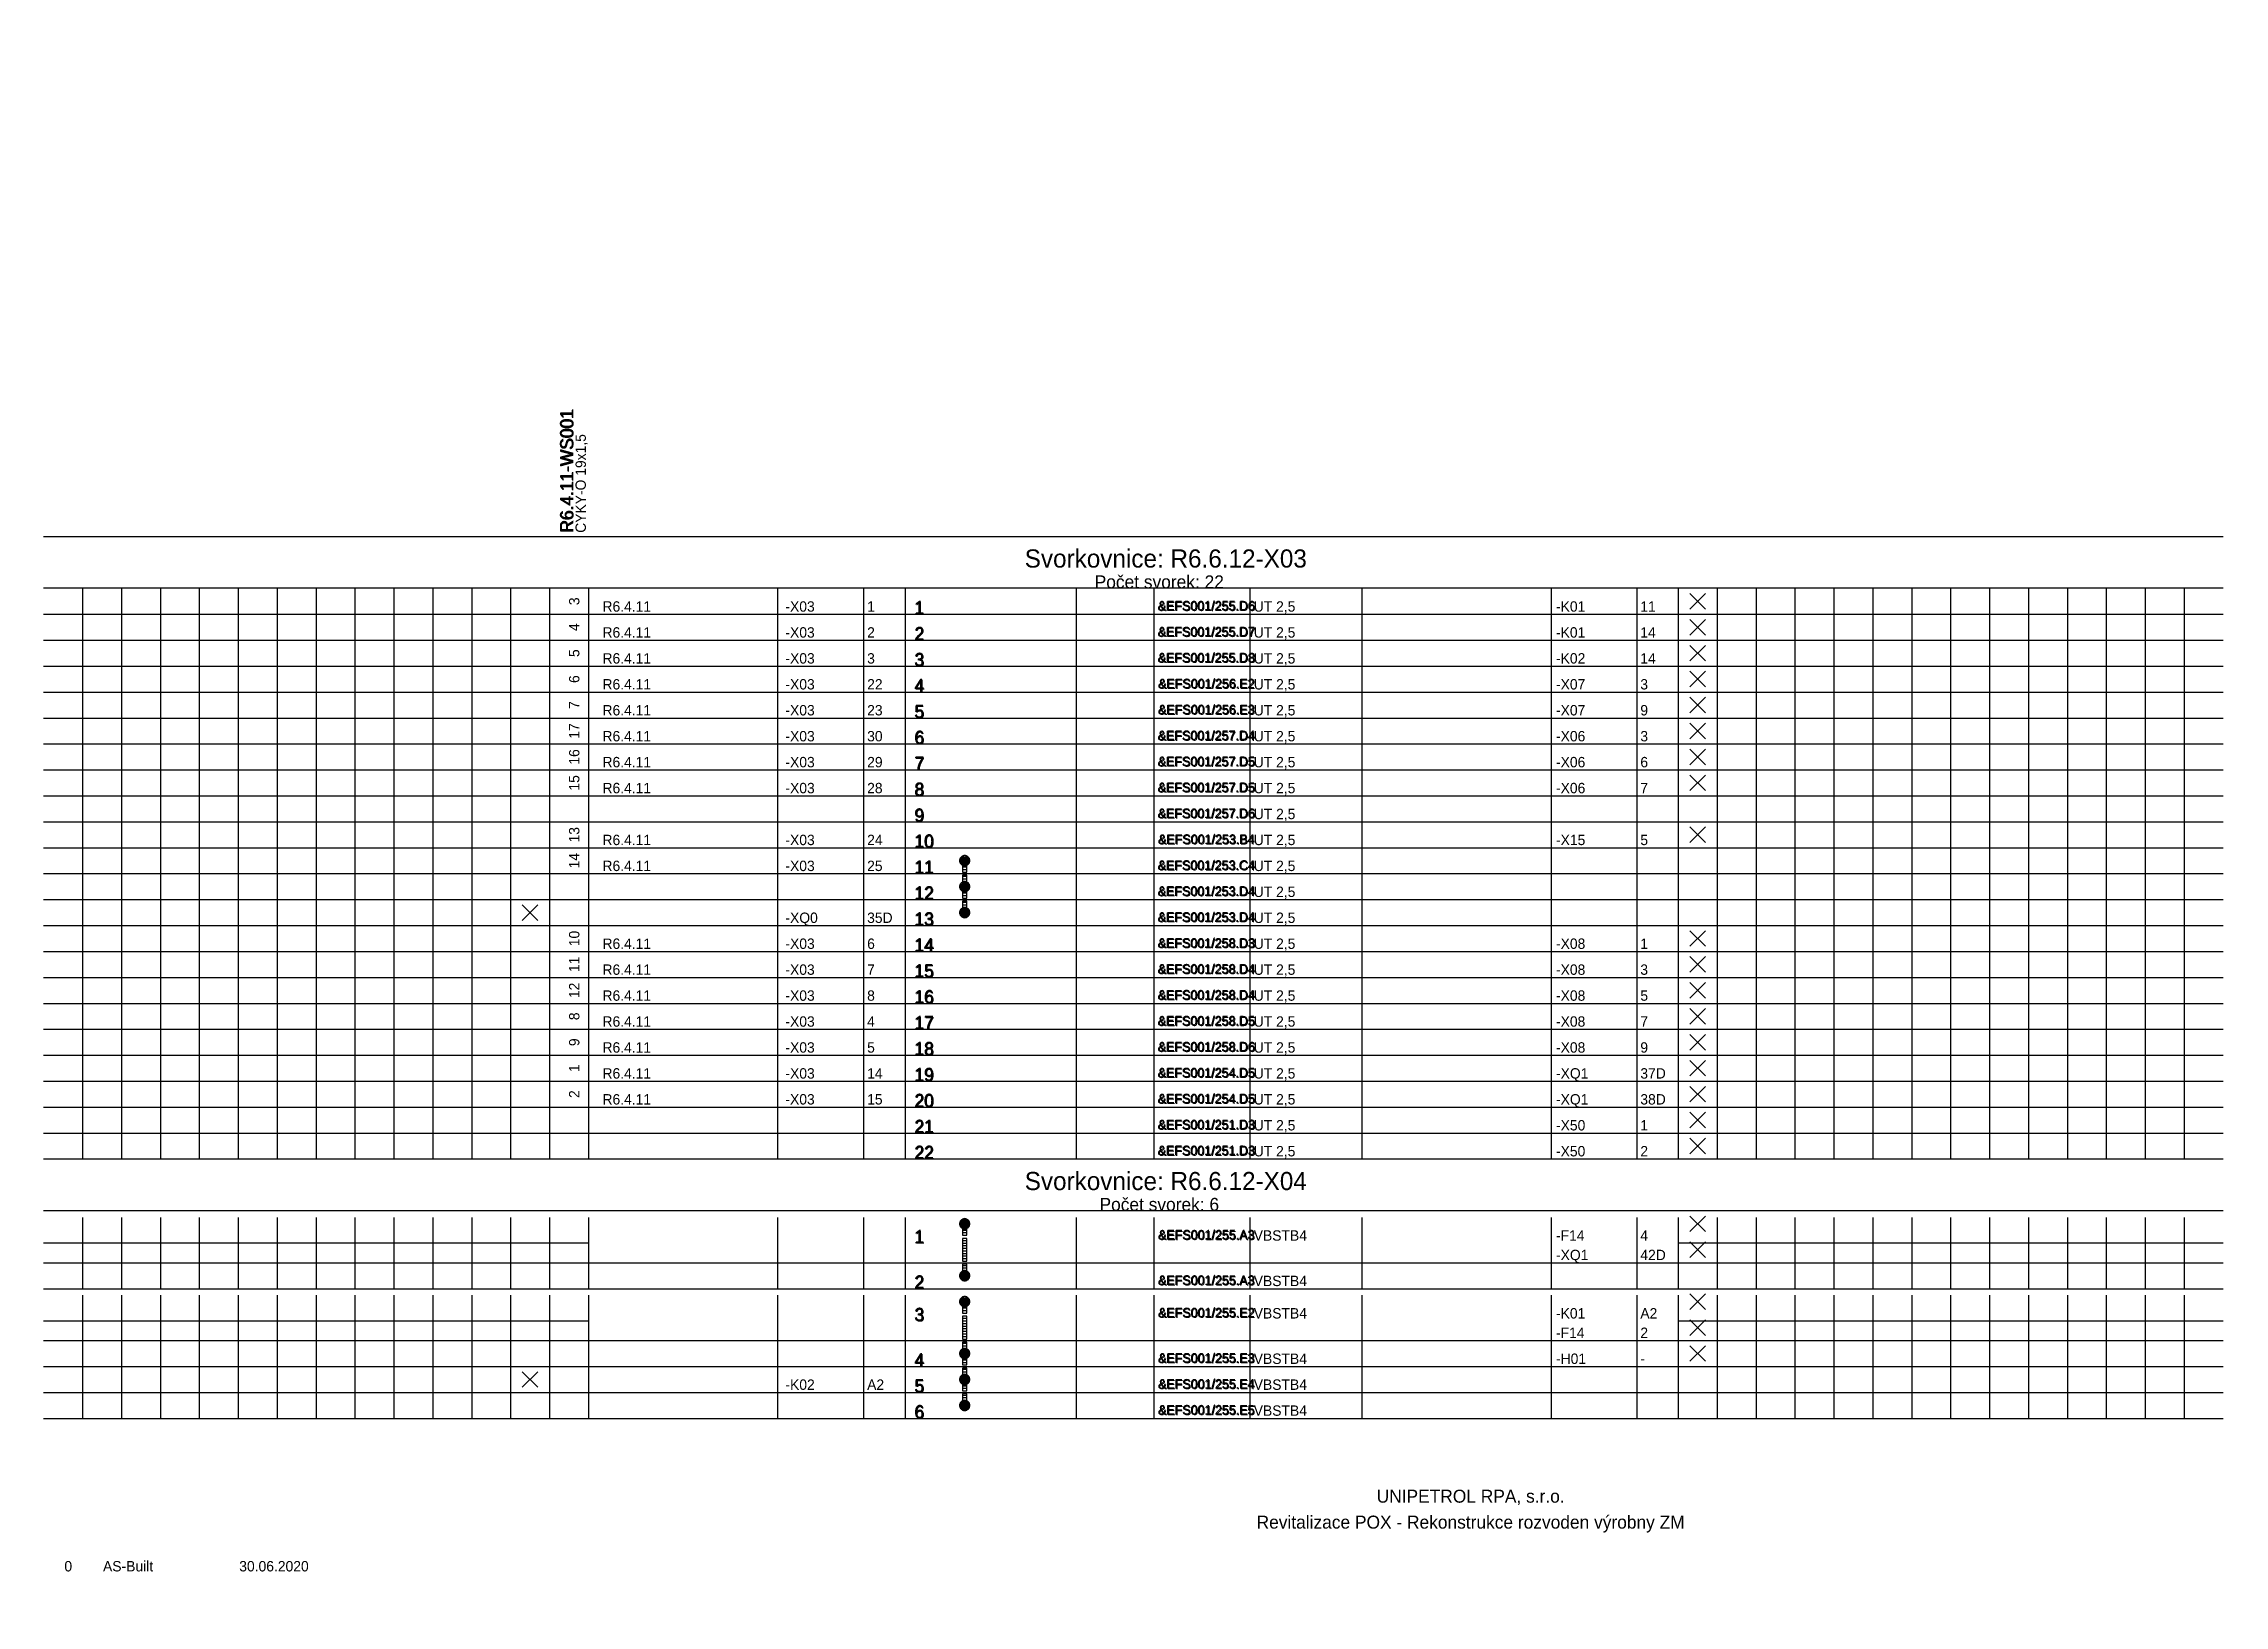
# Model space of a CAD drawing. Extents: x 0 to 420, y -1 to 300.
import ezdxf
from ezdxf.enums import TextEntityAlignment as Align

# ---------------------------------------------------------------- set-up
doc = ezdxf.new("R2010")
doc.units = 0
doc.header["$MEASUREMENT"] = 0
doc.linetypes.add('LTY1', pattern=[0])
for name, color, linetype in [('PEN1', 7, 'LTY1'), ('PEN2', 7, 'LTY1'), ('PEN4', 7, 'LTY1'), ('PEN5', 7, 'LTY1'), ('SYMBOL', 7, 'LTY1')]:
    doc.layers.add(name, color=color, linetype=linetype)
doc.styles.add('NORMSCHRIFT', font='normwin')

# ---------------------------------------------------------------- blocks, each defined once
blk = doc.blocks.new('_SS-BLOK-S')
at = {"layer": 'PEN5', "linetype": 'LTY1'}
for p, q in [((0, -5), (420, -5)), ((420, -15), (0, -15))]:
    blk.add_line(p, q, dxfattribs=at)
at = {"layer": 'PEN1', "style": 'NORMSCHRIFT', "flags": 8}
for tag in ['CODE_1', 'CODE_2', 'CODE_3', 'CODE_4']:
    blk.add_attdef(tag, text='', height=3.5, dxfattribs=at).set_placement((216.25, -11), align=Align.CENTER)
at = {"layer": 'PEN2', "style": 'NORMSCHRIFT', "flags": 8}
blk.add_attdef('CODE_307', text='', height=2.5, dxfattribs=at).set_placement((215, -15), align=Align.CENTER)
at = {"layer": 'PEN4', "style": 'NORMSCHRIFT', "flags": 9}
for tag in ['CODE_558', 'CODE_91']:
    blk.add_attdef(tag, (0, 0), '', height=3.5, dxfattribs=at)
blk = doc.blocks.new('_SS-VETA-S')
at = {"layer": 'PEN1', "linetype": 'LTY1'}
for p, q in [((7.5, 5), (7.5, 0)), ((15, 5), (15, 0)), ((22.5, 5), (22.5, 0)), ((30, 5), (30, 0)), ((37.5, 5), (37.5, 0)), ((45, 5), (45, 0)), ((52.5, 5), (52.5, 0)), ((60, 5), (60, 0)), ((67.5, 5), (67.5, 0)), ((75, 5), (75, 0)), ((82.5, 5), (82.5, 0)), ((90, 5), (90, 0)), ((97.5, 5), (97.5, 0)), ((141.5, 0), (141.5, 5)), ((158, 5), (158, 0)), ((199, 5), (199, 0)), ((214, 0), (214, 5)), ((232.5, 0), (232.5, 5)), ((290.5, 5), (290.5, 0)), ((307, 5), (307, 0)), ((322.5, 5), (322.5, 0)), ((330, 5), (330, 0)), ((337.5, 5), (337.5, 0)), ((345, 5), (345, 0)), ((352.5, 5), (352.5, 0)), ((360, 5), (360, 0)), ((367.5, 5), (367.5, 0)), ((375, 5), (375, 0)), ((382.5, 5), (382.5, 0)), ((390, 5), (390, 0)), ((390, 5), (390, 0)), ((397.5, 5), (397.5, 0)), ((405, 5), (405, 0)), ((412.5, 5), (412.5, 0)), ((0, 0), (420, 0))]:
    blk.add_line(p, q, dxfattribs=at)
at = {"layer": 'PEN5', "linetype": 'LTY1'}
for p, q in [((105, 5), (105, 0)), ((166, 5), (166, 0)), ((254, 5), (254, 0)), ((315, 5), (315, 0))]:
    blk.add_line(p, q, dxfattribs=at)
at = {"layer": 'PEN2', "style": 'NORMSCHRIFT', "flags": 8}
blk.add_attdef('CODE_21', (167.95, -0.1), '', height=2.5, dxfattribs=at)
at = {"layer": 'PEN4', "style": 'NORMSCHRIFT'}
for tag, p, height, flags in [('CODE_63', (0, 0), 3.5, 9), ('CODE_91', (0, 0), 3.5, 9), ('CODE_781', (0, 0), 3.5, 9), ('CODE_782', (0, 0), 3.5, 9), ('CODE_10003', (107.7, 0.5), 2, 8), ('CODE_10001', (107.7, 0.5), 2, 8), ('CODE_10002', (107.7, 0.5), 2, 8), ('CODE_10004', (142.95, 0.5), 2, 8), ('CODE_10021', (158.7, 0.5), 2, 8), ('CODE_41', (233.2, 0.5), 2, 8), ('CODE_11003', (255.95, 0.5), 2, 8), ('CODE_11001', (255.95, 0.5), 2, 8), ('CODE_11002', (255.95, 0.5), 2, 8), ('CODE_11004', (291.45, 0.5), 2, 8), ('CODE_11021', (307.7, 0.5), 2, 8)]:
    blk.add_attdef(tag, p, '', height=height, dxfattribs=dict(at, flags=flags))
at = {"layer": 'PEN4', "style": 'NORMSCHRIFT', "flags": 8}
blk.add_attdef('CODE_45', text='', height=2, dxfattribs=at).set_placement((198.1, 0.4), align=Align.RIGHT)
blk.add_attdef('CODE_10', text='', height=1.8, dxfattribs=at).set_placement((224.2, 0.6), align=Align.CENTER)
blk = doc.blocks.new('_SS-MUST3-S')
at = {"layer": 'PEN1', "linetype": 'LTY1'}
for p, q in [((-0.975, 0.075), (-1, 0)), ((-1, 0), (-0.975, -0.075)), ((-1, 0), (1, 0)), ((-0.95, 0.25), (-0.975, 0.15)), ((-0.975, 0.15), (-0.975, 0.075)), ((-0.925, 0.325), (-0.95, 0.25)), ((-0.95, 0.25), (0.95, 0.25)), ((-0.9, 0.4), (-0.925, 0.325)), ((-0.85, 0.5), (-0.9, 0.4)), ((-0.8, 0.55), (-0.85, 0.5)), ((-0.85, 0.5), (0.85, 0.5)), ((-0.75, 0.625), (-0.8, 0.55)), ((-0.7, 0.7), (-0.75, 0.625)), ((-0.625, 0.75), (-0.7, 0.7)), ((-0.55, 0.8), (-0.625, 0.75)), ((-0.625, 0.75), (0.625, 0.75)), ((-0.5, 0.85), (-0.55, 0.8)), ((-0.4, 0.9), (-0.5, 0.85)), ((-0.325, 0.925), (-0.4, 0.9)), ((-0.4, 0), (-0.4, -2.2)), ((0.4, 0), (-0.4, 0)), ((-0.25, 0.95), (-0.325, 0.925)), ((-0.15, 0.975), (-0.25, 0.95)), ((-0.075, 0.975), (-0.15, 0.975)), ((0, 1), (-0.075, 0.975)), ((0.075, 0.975), (0, 1)), ((0.15, 0.975), (0.075, 0.975)), ((0.25, 0.95), (0.15, 0.975)), ((0.325, 0.925), (0.25, 0.95)), ((0.4, 0.9), (0.325, 0.925)), ((0.5, 0.85), (0.4, 0.9)), ((0.4, -2.2), (0.4, 0)), ((0.55, 0.8), (0.5, 0.85)), ((0.625, 0.75), (0.55, 0.8)), ((0.7, 0.7), (0.625, 0.75)), ((0.75, 0.625), (0.7, 0.7)), ((0.8, 0.55), (0.75, 0.625)), ((0.85, 0.5), (0.8, 0.55)), ((0.9, 0.4), (0.85, 0.5)), ((0.925, 0.325), (0.9, 0.4)), ((0.95, 0.25), (0.925, 0.325)), ((0.975, 0.15), (0.95, 0.25)), ((0.975, 0.075), (0.975, 0.15)), ((1, 0), (0.975, 0.075)), ((0.975, -0.075), (1, 0)), ((-0.975, -0.075), (-0.975, -0.15)), ((-0.975, -0.15), (-0.95, -0.25)), ((-0.95, -0.25), (-0.925, -0.325)), ((-0.95, -0.25), (0.95, -0.25)), ((-0.925, -0.325), (-0.9, -0.4)), ((-0.9, -0.4), (-0.85, -0.5)), ((-0.85, -0.5), (-0.8, -0.55)), ((-0.85, -0.5), (0.85, -0.5)), ((-0.8, -0.55), (-0.75, -0.625)), ((-0.75, -0.625), (-0.7, -0.7)), ((-0.7, -0.7), (-0.625, -0.75)), ((-0.625, -0.75), (-0.55, -0.8)), ((-0.625, -0.75), (0.625, -0.75)), ((-0.55, -0.8), (-0.5, -0.85)), ((-0.5, -0.85), (-0.4, -0.9)), ((-0.4, -0.2), (0.4, -0.2)), ((-0.4, -0.7), (0.4, -0.7)), ((-0.4, -0.9), (-0.325, -0.925)), ((-0.4, -1.2), (0.4, -1.2)), ((-0.4, -1.7), (0.4, -1.7)), ((-0.4, -2.2), (0.4, -2.2)), ((-0.4, -2.2), (0.4, -2.2)), ((-0.325, -0.925), (-0.25, -0.95)), ((-0.25, -0.95), (-0.15, -0.975)), ((-0.15, -0.975), (-0.075, -0.975)), ((-0.075, -0.975), (0, -1)), ((0, -1), (0.075, -0.975)), ((0.075, -0.975), (0.15, -0.975)), ((0.15, -0.975), (0.25, -0.95)), ((0.25, -0.95), (0.325, -0.925)), ((0.325, -0.925), (0.4, -0.9)), ((0.4, -0.9), (0.5, -0.85)), ((0.5, -0.85), (0.55, -0.8)), ((0.55, -0.8), (0.625, -0.75)), ((0.625, -0.75), (0.7, -0.7)), ((0.7, -0.7), (0.75, -0.625)), ((0.75, -0.625), (0.8, -0.55)), ((0.8, -0.55), (0.85, -0.5)), ((0.85, -0.5), (0.9, -0.4)), ((0.9, -0.4), (0.925, -0.325)), ((0.925, -0.325), (0.95, -0.25)), ((0.95, -0.25), (0.975, -0.15)), ((0.975, -0.15), (0.975, -0.075))]:
    blk.add_line(p, q, dxfattribs=at)
blk = doc.blocks.new('_SS-MUST1-S')
at = {"layer": 'PEN1', "linetype": 'LTY1'}
for p, q in [((-0.975, 0.075), (-1, 0)), ((-1, 0), (-0.975, -0.075)), ((-1, 0), (1, 0)), ((-0.95, 0.25), (-0.975, 0.15)), ((-0.975, 0.15), (-0.975, 0.075)), ((-0.925, 0.325), (-0.95, 0.25)), ((-0.95, 0.25), (0.95, 0.25)), ((-0.9, 0.4), (-0.925, 0.325)), ((-0.85, 0.5), (-0.9, 0.4)), ((-0.8, 0.55), (-0.85, 0.5)), ((-0.85, 0.5), (0.85, 0.5)), ((-0.75, 0.625), (-0.8, 0.55)), ((-0.7, 0.7), (-0.75, 0.625)), ((-0.625, 0.75), (-0.7, 0.7)), ((-0.55, 0.8), (-0.625, 0.75)), ((-0.625, 0.75), (0.625, 0.75)), ((-0.5, 0.85), (-0.55, 0.8)), ((-0.4, 0.9), (-0.5, 0.85)), ((-0.4, 2.2), (-0.4, 0)), ((0.4, 2.2), (-0.4, 2.2)), ((-0.4, 2), (0.4, 2)), ((-0.4, 1.5), (0.4, 1.5)), ((-0.4, 1), (0.4, 1)), ((-0.325, 0.925), (-0.4, 0.9)), ((-0.4, 0.5), (0.4, 0.5)), ((-0.4, 0), (0.4, 0)), ((-0.4, 0), (0.4, 0)), ((-0.25, 0.95), (-0.325, 0.925)), ((-0.15, 0.975), (-0.25, 0.95)), ((-0.075, 0.975), (-0.15, 0.975)), ((0, 1), (-0.075, 0.975)), ((0.075, 0.975), (0, 1)), ((0.15, 0.975), (0.075, 0.975)), ((0.25, 0.95), (0.15, 0.975)), ((0.325, 0.925), (0.25, 0.95)), ((0.4, 0.9), (0.325, 0.925)), ((0.4, 0), (0.4, 2.2)), ((0.5, 0.85), (0.4, 0.9)), ((0.55, 0.8), (0.5, 0.85)), ((0.625, 0.75), (0.55, 0.8)), ((0.7, 0.7), (0.625, 0.75)), ((0.75, 0.625), (0.7, 0.7)), ((0.8, 0.55), (0.75, 0.625)), ((0.85, 0.5), (0.8, 0.55)), ((0.9, 0.4), (0.85, 0.5)), ((0.925, 0.325), (0.9, 0.4)), ((0.95, 0.25), (0.925, 0.325)), ((0.975, 0.15), (0.95, 0.25)), ((0.975, 0.075), (0.975, 0.15)), ((1, 0), (0.975, 0.075)), ((0.975, -0.075), (1, 0)), ((-0.975, -0.075), (-0.975, -0.15)), ((-0.975, -0.15), (-0.95, -0.25)), ((-0.95, -0.25), (-0.925, -0.325)), ((-0.95, -0.25), (0.95, -0.25)), ((-0.925, -0.325), (-0.9, -0.4)), ((-0.9, -0.4), (-0.85, -0.5)), ((-0.85, -0.5), (-0.8, -0.55)), ((-0.85, -0.5), (0.85, -0.5)), ((-0.8, -0.55), (-0.75, -0.625)), ((-0.75, -0.625), (-0.7, -0.7)), ((-0.7, -0.7), (-0.625, -0.75)), ((-0.625, -0.75), (-0.55, -0.8)), ((-0.625, -0.75), (0.625, -0.75)), ((-0.55, -0.8), (-0.5, -0.85)), ((-0.5, -0.85), (-0.4, -0.9)), ((-0.4, -0.9), (-0.325, -0.925)), ((-0.325, -0.925), (-0.25, -0.95)), ((-0.25, -0.95), (-0.15, -0.975)), ((-0.15, -0.975), (-0.075, -0.975)), ((-0.075, -0.975), (0, -1)), ((0, -1), (0.075, -0.975)), ((0.075, -0.975), (0.15, -0.975)), ((0.15, -0.975), (0.25, -0.95)), ((0.25, -0.95), (0.325, -0.925)), ((0.325, -0.925), (0.4, -0.9)), ((0.4, -0.9), (0.5, -0.85)), ((0.5, -0.85), (0.55, -0.8)), ((0.55, -0.8), (0.625, -0.75)), ((0.625, -0.75), (0.7, -0.7)), ((0.7, -0.7), (0.75, -0.625)), ((0.75, -0.625), (0.8, -0.55)), ((0.8, -0.55), (0.85, -0.5)), ((0.85, -0.5), (0.9, -0.4)), ((0.9, -0.4), (0.925, -0.325)), ((0.925, -0.325), (0.95, -0.25)), ((0.95, -0.25), (0.975, -0.15)), ((0.975, -0.15), (0.975, -0.075))]:
    blk.add_line(p, q, dxfattribs=at)
blk = doc.blocks.new('_SS-OZN-S')
at = {"layer": 'PEN4', "style": 'NORMSCHRIFT', "flags": 8}
blk.add_attdef('CODE_362', text='', height=2, rotation=90, dxfattribs=at).set_placement((-0.5, 2.5), align=Align.CENTER)
blk = doc.blocks.new('_SS-NEOZN-S')
at = {"layer": 'PEN2', "linetype": 'LTY1'}
for p, q in [((-4, 1), (-1, 4)), ((-4, 4), (-1, 1))]:
    blk.add_line(p, q, dxfattribs=at)
blk = doc.blocks.new('_SS-VETN-S')
at = {"layer": 'PEN1', "linetype": 'LTY1'}
for p, q in [((7.5, 3.75), (7.5, -1.25)), ((15, 3.75), (15, -1.25)), ((22.5, 3.75), (22.5, -1.25)), ((30, 3.75), (30, -1.25)), ((37.5, 3.75), (37.5, -1.25)), ((45, 3.75), (45, -1.25)), ((52.5, 3.75), (52.5, -1.25)), ((60, 3.75), (60, -1.25)), ((67.5, 3.75), (67.5, -1.25)), ((75, 3.75), (75, -1.25)), ((82.5, 3.75), (82.5, -1.25)), ((90, 3.75), (90, -1.25)), ((97.5, 3.75), (97.5, -1.25)), ((141.5, -1.25), (141.5, 3.75)), ((158, 3.75), (158, -1.25)), ((199, 3.75), (199, -1.25)), ((214, -1.25), (214, 3.75)), ((232.5, -1.25), (232.5, 3.75)), ((290.5, 3.75), (290.5, -1.25)), ((307, 3.75), (307, -1.25)), ((322.5, 3.75), (322.5, -1.25)), ((330, 3.75), (330, -1.25)), ((337.5, 3.75), (337.5, -1.25)), ((345, 3.75), (345, -1.25)), ((352.5, 3.75), (352.5, -1.25)), ((360, 3.75), (360, -1.25)), ((367.5, 3.75), (367.5, -1.25)), ((375, 3.75), (375, -1.25)), ((382.5, 3.75), (382.5, -1.25)), ((390, 3.75), (390, -1.25)), ((390, 3.75), (390, -1.25)), ((397.5, 3.75), (397.5, -1.25)), ((405, 3.75), (405, -1.25)), ((412.5, 3.75), (412.5, -1.25)), ((105, -1.25), (0, -1.25)), ((420, -1.25), (315, -1.25))]:
    blk.add_line(p, q, dxfattribs=at)
at = {"layer": 'PEN5', "linetype": 'LTY1'}
for p, q in [((105, 3.75), (105, -1.25)), ((166, 3.75), (166, -1.25)), ((254, 3.75), (254, -1.25)), ((315, 3.75), (315, -1.25))]:
    blk.add_line(p, q, dxfattribs=at)
at = {"layer": 'PEN2', "style": 'NORMSCHRIFT', "flags": 8}
blk.add_attdef('CODE_21', (167.95, -1.35), '', height=2.5, dxfattribs=at)
at = {"layer": 'PEN4', "style": 'NORMSCHRIFT'}
for tag, p, height, flags in [('CODE_63', (0, 0), 3.5, 9), ('CODE_91', (0, 0), 3.5, 9), ('CODE_781', (0, 0), 3.5, 9), ('CODE_782', (0, 0), 3.5, 9), ('CODE_10003', (107.7, -0.75), 2, 8), ('CODE_10001', (107.7, -0.75), 2, 8), ('CODE_10002', (107.7, -0.75), 2, 8), ('CODE_10004', (142.95, -0.75), 2, 8), ('CODE_10021', (158.7, -0.75), 2, 8), ('CODE_41', (233.2, -0.75), 2, 8), ('CODE_11003', (255.95, -0.75), 2, 8), ('CODE_11001', (255.95, -0.75), 2, 8), ('CODE_11002', (255.95, -0.75), 2, 8), ('CODE_11004', (291.45, -0.75), 2, 8), ('CODE_11021', (307.7, -0.75), 2, 8)]:
    blk.add_attdef(tag, p, '', height=height, dxfattribs=dict(at, flags=flags))
at = {"layer": 'PEN4', "style": 'NORMSCHRIFT', "flags": 8}
blk.add_attdef('CODE_40', text='', height=2, dxfattribs=at).set_placement((198.1, -0.85), align=Align.RIGHT)
blk.add_attdef('CODE_10', text='', height=1.8, dxfattribs=at).set_placement((224.2, -0.65), align=Align.CENTER)
blk = doc.blocks.new('_SS-MUST2-S')
at = {"layer": 'PEN1', "linetype": 'LTY1'}
for p, q in [((-0.4, 2.2), (-0.4, -2.2)), ((0.4, 2.2), (-0.4, 2.2)), ((-0.4, 1.8), (0.4, 1.8)), ((-0.4, 1.3), (0.4, 1.3)), ((-0.4, 0.8), (0.4, 0.8)), ((-0.4, 0.3), (0.4, 0.3)), ((0.4, -2.2), (0.4, 2.2)), ((-0.4, -0.2), (0.4, -0.2)), ((-0.4, -0.7), (0.4, -0.7)), ((-0.4, -1.2), (0.4, -1.2)), ((-0.4, -1.7), (0.4, -1.7)), ((-0.4, -2.2), (0.4, -2.2)), ((-0.4, -2.2), (0.4, -2.2))]:
    blk.add_line(p, q, dxfattribs=at)
blk = doc.blocks.new('_SS-KAB-S')
at = {"layer": 'PEN2', "style": 'NORMSCHRIFT', "flags": 8}
blk.add_attdef('CODE_365', (-2.9, -9.35), '', height=2.5, rotation=90, dxfattribs=at)
at = {"layer": 'PEN4', "style": 'NORMSCHRIFT', "flags": 8}
blk.add_attdef('CODE_1003', (-0.5, -9.3), '', height=2, rotation=90, dxfattribs=at)
at = {"layer": 'PEN4', "style": 'NORMSCHRIFT', "flags": 9}
for tag in ['CODE_367', 'CODE_372', 'CODE_373']:
    blk.add_attdef(tag, (0, 0), '', height=3.5, dxfattribs=at)
blk = doc.blocks.new('_9-REV')
at = {"layer": 'PEN4', "style": 'NORMSCHRIFT', "flags": 8}
blk.add_attdef('CODE_12778', text='', height=2, dxfattribs=at).set_placement((-0.25, 0.5), align=Align.CENTER)
at = {"layer": 'PEN4', "style": 'NORMSCHRIFT'}
for tag, p, height, flags in [('CODE_5902', (0, 0), 3.5, 9), ('CODE_12783', (6.45, 0.5), 2, 8), ('CODE_12782', (32.7, 0.5), 2, 8)]:
    blk.add_attdef(tag, p, '', height=height, dxfattribs=dict(at, flags=flags))

msp = doc.modelspace()

# ---------------------------------------------------------------- block references
at = {"layer": 'SYMBOL'}
for name, p, values in [('_SS-KAB-S', (105, 215), {'CODE_365': 'R6.4.11-WS001', 'CODE_1003': 'CYKY-O 19x1,5'}), ('_SS-VETA-S', (0, 190), {'CODE_21': '1', 'CODE_10': '&EFS001/255.D6', 'CODE_10004': '-X03', 'CODE_10021': '1', 'CODE_11004': '-K01', 'CODE_11021': '11', 'CODE_41': 'UT 2,5'}), ('_SS-VETA-S', (0, 185), {'CODE_21': '2', 'CODE_10': '&EFS001/255.D7', 'CODE_10004': '-X03', 'CODE_10021': '2', 'CODE_11004': '-K01', 'CODE_11021': '14', 'CODE_41': 'UT 2,5'}), ('_SS-OZN-S', (103.75, 190), {'CODE_362': '3'}), ('_SS-VETA-S', (0, 180), {'CODE_21': '3', 'CODE_10': '&EFS001/255.D8', 'CODE_10004': '-X03', 'CODE_10021': '3', 'CODE_11004': '-K02', 'CODE_11021': '14', 'CODE_41': 'UT 2,5'}), ('_SS-OZN-S', (103.75, 185), {'CODE_362': '4'}), ('_SS-OZN-S', (103.75, 180), {'CODE_362': '5'}), ('_SS-VETA-S', (0, 175), {'CODE_21': '4', 'CODE_10': '&EFS001/256.E2', 'CODE_10004': '-X03', 'CODE_10021': '22', 'CODE_11004': '-X07', 'CODE_11021': '3', 'CODE_41': 'UT 2,5'}), ('_SS-OZN-S', (103.75, 175), {'CODE_362': '6'}), ('_SS-VETA-S', (0, 170), {'CODE_21': '5', 'CODE_10': '&EFS001/256.E3', 'CODE_10004': '-X03', 'CODE_10021': '23', 'CODE_11004': '-X07', 'CODE_11021': '9', 'CODE_41': 'UT 2,5'}), ('_SS-OZN-S', (103.75, 170), {'CODE_362': '7'}), ('_SS-VETA-S', (0, 165), {'CODE_21': '6', 'CODE_10': '&EFS001/257.D4', 'CODE_10004': '-X03', 'CODE_10021': '30', 'CODE_11004': '-X06', 'CODE_11021': '3', 'CODE_41': 'UT 2,5'}), ('_SS-OZN-S', (103.75, 165), {'CODE_362': '17'}), ('_SS-VETA-S', (0, 160), {'CODE_21': '7', 'CODE_10': '&EFS001/257.D5', 'CODE_10004': '-X03', 'CODE_10021': '29', 'CODE_11004': '-X06', 'CODE_11021': '6', 'CODE_41': 'UT 2,5'}), ('_SS-VETA-S', (0, 155), {'CODE_21': '8', 'CODE_10': '&EFS001/257.D5', 'CODE_10004': '-X03', 'CODE_10021': '28', 'CODE_11004': '-X06', 'CODE_11021': '7', 'CODE_41': 'UT 2,5'}), ('_SS-OZN-S', (103.75, 160), {'CODE_362': '16'}), ('_SS-OZN-S', (103.75, 155), {'CODE_362': '15'}), ('_SS-VETA-S', (0, 150), {'CODE_21': '9', 'CODE_10': '&EFS001/257.D6', 'CODE_41': 'UT 2,5'}), ('_SS-VETA-S', (0, 145), {'CODE_21': '10', 'CODE_10': '&EFS001/253.B4', 'CODE_10004': '-X03', 'CODE_10021': '24', 'CODE_11004': '-X15', 'CODE_11021': '5', 'CODE_41': 'UT 2,5'}), ('_SS-OZN-S', (103.75, 145), {'CODE_362': '13'}), ('_SS-VETA-S', (0, 140), {'CODE_21': '11', 'CODE_10': '&EFS001/253.C4', 'CODE_10004': '-X03', 'CODE_10021': '25', 'CODE_41': 'UT 2,5'}), ('_SS-OZN-S', (103.75, 140), {'CODE_362': '14'}), ('_SS-VETA-S', (0, 135), {'CODE_21': '12', 'CODE_10': '&EFS001/253.D4', 'CODE_41': 'UT 2,5'}), ('_SS-VETA-S', (0, 130), {'CODE_21': '13', 'CODE_10': '&EFS001/253.D4', 'CODE_10004': '-XQ0', 'CODE_10021': '35D', 'CODE_41': 'UT 2,5'}), ('_SS-VETA-S', (0, 125), {'CODE_21': '14', 'CODE_10': '&EFS001/258.D3', 'CODE_10004': '-X03', 'CODE_10021': '6', 'CODE_11004': '-X08', 'CODE_11021': '1', 'CODE_41': 'UT 2,5'}), ('_SS-OZN-S', (103.75, 125), {'CODE_362': '10'}), ('_SS-VETA-S', (0, 120), {'CODE_21': '15', 'CODE_10': '&EFS001/258.D4', 'CODE_10004': '-X03', 'CODE_10021': '7', 'CODE_11004': '-X08', 'CODE_11021': '3', 'CODE_41': 'UT 2,5'}), ('_SS-OZN-S', (103.75, 120), {'CODE_362': '11'}), ('_SS-VETA-S', (0, 115), {'CODE_21': '16', 'CODE_10': '&EFS001/258.D4', 'CODE_10004': '-X03', 'CODE_10021': '8', 'CODE_11004': '-X08', 'CODE_11021': '5', 'CODE_41': 'UT 2,5'}), ('_SS-OZN-S', (103.75, 115), {'CODE_362': '12'}), ('_SS-VETA-S', (0, 110), {'CODE_21': '17', 'CODE_10': '&EFS001/258.D5', 'CODE_10004': '-X03', 'CODE_10021': '4', 'CODE_11004': '-X08', 'CODE_11021': '7', 'CODE_41': 'UT 2,5'}), ('_SS-VETA-S', (0, 105), {'CODE_21': '18', 'CODE_10': '&EFS001/258.D6', 'CODE_10004': '-X03', 'CODE_10021': '5', 'CODE_11004': '-X08', 'CODE_11021': '9', 'CODE_41': 'UT 2,5'}), ('_SS-OZN-S', (103.75, 110), {'CODE_362': '8'}), ('_SS-OZN-S', (103.75, 105), {'CODE_362': '9'}), ('_SS-VETA-S', (0, 100), {'CODE_21': '19', 'CODE_10': '&EFS001/254.D5', 'CODE_10004': '-X03', 'CODE_10021': '14', 'CODE_11004': '-XQ1', 'CODE_11021': '37D', 'CODE_41': 'UT 2,5'}), ('_SS-OZN-S', (103.75, 100), {'CODE_362': '1'}), ('_SS-VETA-S', (0, 95), {'CODE_21': '20', 'CODE_10': '&EFS001/254.D5', 'CODE_10004': '-X03', 'CODE_10021': '15', 'CODE_11004': '-XQ1', 'CODE_11021': '38D', 'CODE_41': 'UT 2,5'}), ('_SS-OZN-S', (103.75, 95), {'CODE_362': '2'}), ('_SS-VETA-S', (0, 90), {'CODE_21': '21', 'CODE_10': '&EFS001/251.D3', 'CODE_11004': '-X50', 'CODE_11021': '1', 'CODE_41': 'UT 2,5'}), ('_SS-VETA-S', (0, 85), {'CODE_21': '22', 'CODE_10': '&EFS001/251.D3', 'CODE_11004': '-X50', 'CODE_11021': '2', 'CODE_41': 'UT 2,5'}), ('_SS-VETN-S', (0, 70), {'CODE_21': '1', 'CODE_10': '&EFS001/255.A3', 'CODE_11004': '-F14', 'CODE_11021': '4', 'CODE_41': 'VBSTB4'}), ('_SS-VETA-S', (0, 65), {'CODE_11004': '-XQ1', 'CODE_11021': '42D'}), ('_SS-VETA-S', (0, 60), {'CODE_21': '2', 'CODE_10': '&EFS001/255.A3', 'CODE_41': 'VBSTB4'}), ('_SS-VETN-S', (0, 55), {'CODE_21': '3', 'CODE_10': '&EFS001/255.E2', 'CODE_11004': '-K01', 'CODE_11021': 'A2', 'CODE_41': 'VBSTB4'}), ('_SS-VETA-S', (0, 50), {'CODE_11004': '-F14', 'CODE_11021': '2'}), ('_SS-VETA-S', (0, 45), {'CODE_21': '4', 'CODE_10': '&EFS001/255.E3', 'CODE_11004': '-H01', 'CODE_11021': '-', 'CODE_41': 'VBSTB4'}), ('_SS-VETA-S', (0, 40), {'CODE_21': '5', 'CODE_10': '&EFS001/255.E4', 'CODE_10004': '-K02', 'CODE_10021': 'A2', 'CODE_41': 'VBSTB4'}), ('_SS-VETA-S', (0, 35), {'CODE_21': '6', 'CODE_10': '&EFS001/255.E5', 'CODE_41': 'VBSTB4'}), ('_9-REV', (5, 5), {'CODE_12778': '0', 'CODE_12783': 'AS-Built', 'CODE_12782': '30.06.2020'})]:
    msp.add_blockref(name, p, dxfattribs=at).add_auto_attribs(values)
for name, p in [('_SS-BLOK-S', (0, 210)), ('_SS-NEOZN-S', (321.25, 190)), ('_SS-NEOZN-S', (321.25, 185)), ('_SS-NEOZN-S', (321.25, 180)), ('_SS-NEOZN-S', (321.25, 175)), ('_SS-NEOZN-S', (321.25, 170)), ('_SS-NEOZN-S', (321.25, 165)), ('_SS-NEOZN-S', (321.25, 160)), ('_SS-NEOZN-S', (321.25, 155)), ('_SS-NEOZN-S', (321.25, 145)), ('_SS-MUST3-S', (177.5, 142.5)), ('_SS-MUST1-S', (177.5, 137.5)), ('_SS-MUST3-S', (177.5, 137.5)), ('_SS-MUST1-S', (177.5, 132.5)), ('_SS-NEOZN-S', (96.25, 130)), ('_SS-NEOZN-S', (321.25, 125)), ('_SS-NEOZN-S', (321.25, 120)), ('_SS-NEOZN-S', (321.25, 115)), ('_SS-NEOZN-S', (321.25, 110)), ('_SS-NEOZN-S', (321.25, 105)), ('_SS-NEOZN-S', (321.25, 100)), ('_SS-NEOZN-S', (321.25, 95)), ('_SS-NEOZN-S', (321.25, 90)), ('_SS-NEOZN-S', (321.25, 85)), ('_SS-BLOK-S', (0, 90)), ('_SS-MUST3-S', (177.5, 72.5)), ('_SS-NEOZN-S', (321.25, 70)), ('_SS-MUST2-S', (177.5, 67.5)), ('_SS-NEOZN-S', (321.25, 65)), ('_SS-MUST1-S', (177.5, 62.5)), ('_SS-NEOZN-S', (321.25, 55)), ('_SS-MUST3-S', (177.5, 57.5)), ('_SS-MUST2-S', (177.5, 52.5)), ('_SS-NEOZN-S', (321.25, 50)), ('_SS-MUST1-S', (177.5, 47.5)), ('_SS-MUST3-S', (177.5, 47.5)), ('_SS-NEOZN-S', (321.25, 45)), ('_SS-NEOZN-S', (96.25, 40)), ('_SS-MUST1-S', (177.5, 42.5)), ('_SS-MUST3-S', (177.5, 42.5)), ('_SS-MUST1-S', (177.5, 37.5))]:
    msp.add_blockref(name, p, dxfattribs=at)

# ---------------------------------------------------------------- texts
at = {"layer": 'PEN1', "style": 'NORMSCHRIFT'}
for s, p in [('Svorkovnice: R6.6.12-X03', (216.25, 199)), ('Svorkovnice: R6.6.12-X04', (216.25, 79))]:
    msp.add_text(s, height=3.5, dxfattribs=at).set_placement(p, align=Align.CENTER)
at = {"layer": 'PEN2', "style": 'NORMSCHRIFT'}
for p in [(102, 205.75), (102.1, 205.85)]:
    msp.add_text('R6.4.11-WS001', height=2.5, rotation=90, dxfattribs=at).set_placement(p)
for s, p in [('Počet svorek: 22', (215, 195)), ('Počet svorek: 6', (215, 75)), ('UNIPETROL RPA, s.r.o.', (275, 18.75)), ('Revitalizace POX - Rekonstrukce rozvoden výrobny ZM', (275, 13.75))]:
    msp.add_text(s, height=2.5, dxfattribs=at).set_placement(p, align=Align.CENTER)
for s, p in [('1', (167.75, 190)), ('1', (167.85, 190.1)), ('2', (167.75, 185)), ('2', (167.85, 185.1)), ('3', (167.75, 180)), ('3', (167.85, 180.1)), ('4', (167.75, 175)), ('4', (167.85, 175.1)), ('5', (167.75, 170)), ('5', (167.85, 170.1)), ('6', (167.75, 165)), ('6', (167.85, 165.1)), ('7', (167.75, 160)), ('7', (167.85, 160.1)), ('8', (167.75, 155)), ('8', (167.85, 155.1)), ('9', (167.75, 150)), ('9', (167.85, 150.1)), ('10', (167.75, 145)), ('10', (167.85, 145.1)), ('11', (167.75, 140)), ('11', (167.85, 140.1)), ('12', (167.75, 135)), ('12', (167.85, 135.1)), ('13', (167.75, 130)), ('13', (167.85, 130.1)), ('14', (167.75, 125)), ('14', (167.85, 125.1)), ('15', (167.75, 120)), ('15', (167.85, 120.1)), ('16', (167.75, 115)), ('16', (167.85, 115.1)), ('17', (167.75, 110)), ('17', (167.85, 110.1)), ('18', (167.75, 105)), ('18', (167.85, 105.1)), ('19', (167.75, 100)), ('19', (167.85, 100.1)), ('20', (167.75, 95)), ('20', (167.85, 95.1)), ('21', (167.75, 90)), ('21', (167.85, 90.1)), ('22', (167.75, 85)), ('22', (167.85, 85.1)), ('1', (167.75, 68.75)), ('1', (167.85, 68.85)), ('2', (167.75, 60)), ('2', (167.85, 60.1)), ('3', (167.75, 53.75)), ('3', (167.85, 53.85)), ('4', (167.75, 45)), ('4', (167.85, 45.1)), ('5', (167.75, 40)), ('5', (167.85, 40.1)), ('6', (167.75, 35)), ('6', (167.85, 35.1))]:
    msp.add_text(s, height=2.5, dxfattribs=at).set_placement(p)
at = {"layer": 'PEN4', "style": 'NORMSCHRIFT'}
for p in [(107.7, 190.5), (107.7, 185.5), (107.7, 180.5), (107.7, 175.5), (107.7, 170.5), (107.7, 165.5), (107.7, 160.5), (107.7, 155.5), (107.7, 145.5), (107.7, 140.5), (107.7, 125.5), (107.7, 120.5), (107.7, 115.5), (107.7, 110.5), (107.7, 105.5), (107.7, 100.5), (107.7, 95.5)]:
    msp.add_text('R6.4.11', height=2, dxfattribs=at).set_placement(p)
for s, p in [('&EFS001/255.D6', (224, 190.7)), ('&EFS001/255.D6', (224.1, 190.8)), ('&EFS001/255.D7', (224, 185.7)), ('&EFS001/255.D7', (224.1, 185.8)), ('&EFS001/255.D8', (224, 180.7)), ('&EFS001/255.D8', (224.1, 180.8)), ('&EFS001/256.E2', (224, 175.7)), ('&EFS001/256.E2', (224.1, 175.8)), ('&EFS001/256.E3', (224, 170.7)), ('&EFS001/256.E3', (224.1, 170.8)), ('&EFS001/257.D4', (224, 165.7)), ('&EFS001/257.D4', (224.1, 165.8)), ('&EFS001/257.D5', (224, 160.7)), ('&EFS001/257.D5', (224.1, 160.8)), ('&EFS001/257.D5', (224, 155.7)), ('&EFS001/257.D5', (224.1, 155.8)), ('&EFS001/257.D6', (224, 150.7)), ('&EFS001/257.D6', (224.1, 150.8)), ('&EFS001/253.B4', (224, 145.7)), ('&EFS001/253.B4', (224.1, 145.8)), ('&EFS001/253.C4', (224, 140.7)), ('&EFS001/253.C4', (224.1, 140.8)), ('&EFS001/253.D4', (224, 135.7)), ('&EFS001/253.D4', (224.1, 135.8)), ('&EFS001/253.D4', (224, 130.7)), ('&EFS001/253.D4', (224.1, 130.8)), ('&EFS001/258.D3', (224, 125.7)), ('&EFS001/258.D3', (224.1, 125.8)), ('&EFS001/258.D4', (224, 120.7)), ('&EFS001/258.D4', (224.1, 120.8)), ('&EFS001/258.D4', (224.1, 115.8)), ('&EFS001/258.D4', (224, 115.7)), ('&EFS001/258.D5', (224, 110.7)), ('&EFS001/258.D5', (224.1, 110.8)), ('&EFS001/258.D6', (224, 105.7)), ('&EFS001/258.D6', (224.1, 105.8)), ('&EFS001/254.D5', (224, 100.7)), ('&EFS001/254.D5', (224.1, 100.8)), ('&EFS001/254.D5', (224, 95.7)), ('&EFS001/254.D5', (224.1, 95.8)), ('&EFS001/251.D3', (224, 90.7)), ('&EFS001/251.D3', (224.1, 90.8)), ('&EFS001/251.D3', (224, 85.7)), ('&EFS001/251.D3', (224.1, 85.8)), ('&EFS001/255.A3', (224.1, 69.55)), ('&EFS001/255.A3', (224, 69.45)), ('&EFS001/255.A3', (224, 60.7)), ('&EFS001/255.A3', (224.1, 60.8)), ('&EFS001/255.E2', (224, 54.45)), ('&EFS001/255.E2', (224.1, 54.55)), ('&EFS001/255.E3', (224, 45.7)), ('&EFS001/255.E3', (224.1, 45.8)), ('&EFS001/255.E4', (224, 40.7)), ('&EFS001/255.E4', (224.1, 40.8)), ('&EFS001/255.E5', (224, 35.7)), ('&EFS001/255.E5', (224.1, 35.8))]:
    msp.add_text(s, height=1.8, dxfattribs=at).set_placement(p, align=Align.CENTER)

doc.saveas('drawing.dxf')
